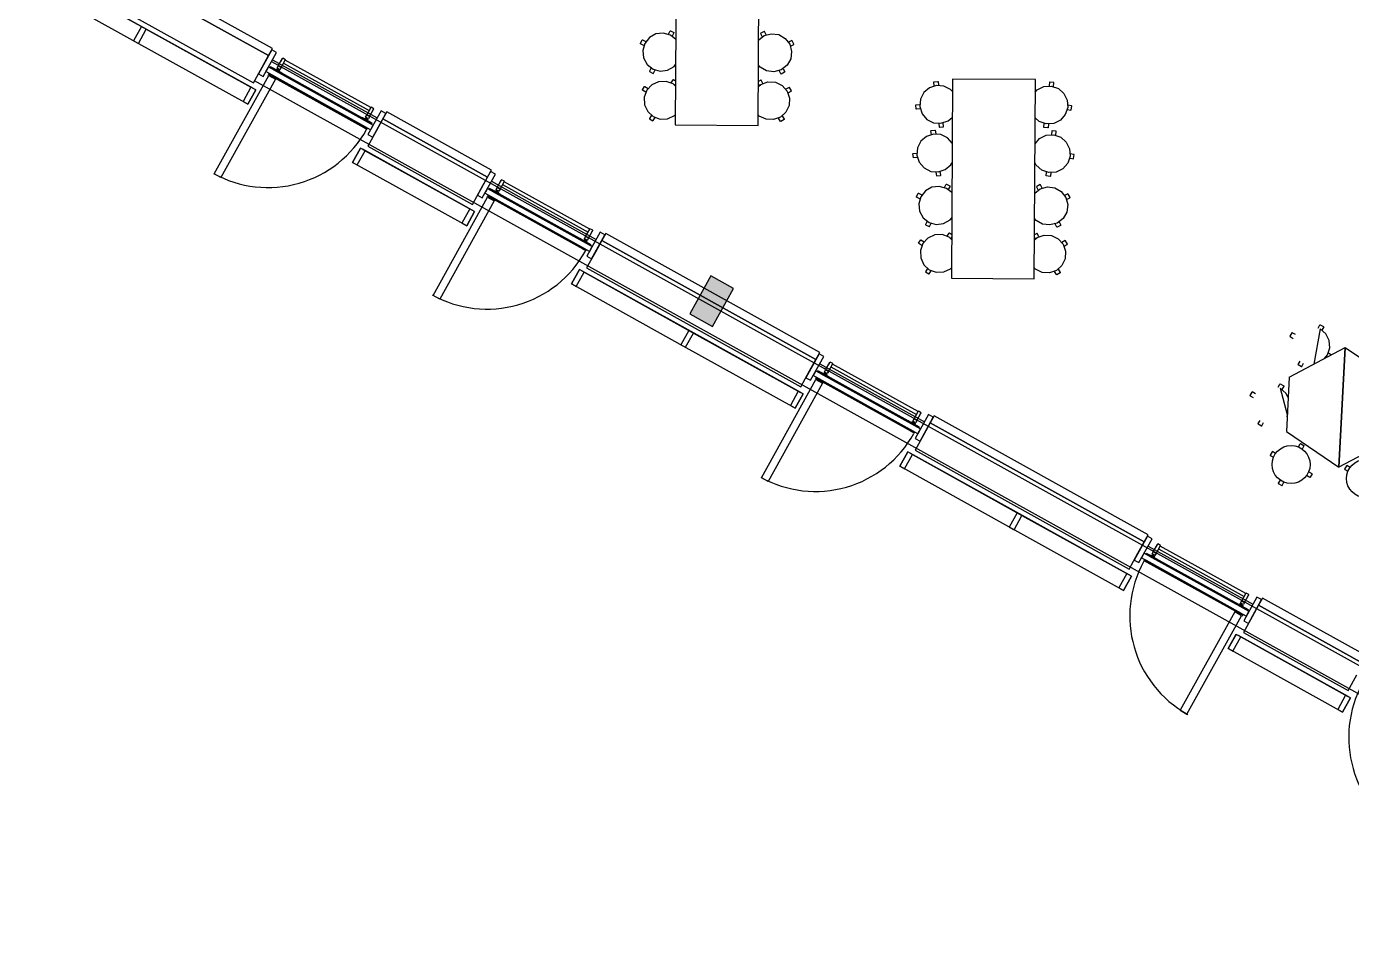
# Model space of a CAD drawing. Header units: metres. Extents: x 2.3 to 42.8, y 0.9 to 31.9.
# Drawn here: x 13.316 to 18.108, y 1.434 to 4.718 of the extents above; entities that cross this region are included whole.
import ezdxf

# ---------------------------------------------------------------- set-up
doc = ezdxf.new("R2010")
doc.units = ezdxf.units.M
for name, color, linetype in [('ARREDI', 9, 'Continuous'), ('PARETI_STRUTTURE', 7, 'Continuous'), ('PILASTRI_SETTI', 8, 'Continuous'), ('PORTE_SCALE', 2, 'Continuous')]:
    doc.layers.add(name, color=color, linetype=linetype)

msp = doc.modelspace()

# ---------------------------------------------------------------- linework, layer by layer
at = {"layer": 'ARREDI'}
for points in [[(15.9625, 4.3599), (15.9663, 5.0805), (15.6663, 5.0821), (15.6625, 4.3615)], [(13.7408, 4.7133), (13.3449, 4.9331), (13.3448, 4.9327), (13.7406, 4.7129)], [(14.1367, 4.4935), (13.7408, 4.7133), (13.7406, 4.7129), (14.1365, 4.4931)], [(14.2087, 4.5634), (14.211, 4.5621), (14.2116, 4.5631), (14.2093, 4.5644)], [(16.9608, 3.8057), (16.9646, 4.5262), (16.6646, 4.5278), (16.6607, 3.8073)], [(14.5538, 4.3717), (14.5544, 4.3728), (14.5521, 4.3741), (14.5515, 4.373)], [(14.9284, 4.0538), (14.5326, 4.2737), (14.5324, 4.2733), (14.9282, 4.0535)], [(15.0005, 4.1238), (15.0028, 4.1225), (15.0033, 4.1235), (15.001, 4.1248)], [(15.3456, 3.9321), (15.3461, 3.9332), (15.3438, 3.9344), (15.3433, 3.9334)], [(15.7202, 3.6142), (15.3243, 3.834), (15.3241, 3.8337), (15.72, 3.6139)], [(16.116, 3.3944), (15.7202, 3.6142), (15.72, 3.6139), (16.1158, 3.3941)], [(16.1881, 3.4643), (16.1904, 3.4631), (16.1909, 3.4641), (16.1886, 3.4654)], [(16.5332, 3.2727), (16.5337, 3.2738), (16.5314, 3.275), (16.5309, 3.274)], [(16.9078, 2.9548), (16.5119, 3.1746), (16.5117, 3.1743), (16.9076, 2.9545)], [(17.3036, 2.735), (16.9078, 2.9548), (16.9076, 2.9545), (17.3035, 2.7347)], [(18.0954, 2.2954), (17.6995, 2.5152), (17.6993, 2.5149), (18.0952, 2.2951)]]:
    msp.add_lwpolyline(points, close=True, dxfattribs=at)
for points in [[(13.345, 4.9331), (13.7408, 4.7133)], [(13.7408, 4.7133), (14.1367, 4.4935)], [(15.6375, 4.6896), (15.6436, 4.7016)], [(15.6436, 4.7016), (15.6446, 4.7019)], [(15.6446, 4.7019), (15.6573, 4.6954)], [(15.984, 4.7001), (15.9713, 4.6938)], [(15.985, 4.6997), (15.984, 4.7001)], [(15.991, 4.6877), (15.985, 4.6997)], [(15.5365, 4.6564), (15.5429, 4.6691)], [(15.5368, 4.6554), (15.5365, 4.6564)], [(15.5488, 4.6493), (15.5368, 4.6554)], [(15.5429, 4.6691), (15.544, 4.6694)], [(15.544, 4.6694), (15.5559, 4.6633)], [(15.552, 4.6565), (15.5446, 4.6306), (15.5477, 4.6039), (15.5608, 4.5804), (15.5819, 4.5637), (15.6078, 4.5564), (15.6345, 4.5595), (15.658, 4.5726), (15.6636, 4.5798)], [(15.6641, 4.6711), (15.6447, 4.6864), (15.6188, 4.6938), (15.5921, 4.6907), (15.5687, 4.6776), (15.552, 4.6565)], [(15.6576, 4.6944), (15.6515, 4.6825)], [(15.6573, 4.6954), (15.6576, 4.6944)], [(16.0761, 4.6537), (16.0832, 4.6277), (16.0798, 4.6011), (16.0665, 4.5777), (16.0452, 4.5613), (16.0193, 4.5542), (15.9926, 4.5576), (15.9693, 4.5709), (15.9637, 4.5782)], [(15.9641, 4.6695), (15.9837, 4.6846), (16.0097, 4.6917), (16.0363, 4.6883), (16.0597, 4.6749), (16.0761, 4.6537)], [(15.9713, 4.6938), (15.9709, 4.6927)], [(15.9709, 4.6927), (15.9769, 4.6807)], [(16.0842, 4.6665), (16.0722, 4.6605)], [(16.0793, 4.6464), (16.0913, 4.6524)], [(16.0853, 4.6662), (16.0842, 4.6665)], [(16.0916, 4.6535), (16.0853, 4.6662)], [(16.0913, 4.6524), (16.0916, 4.6535)], [(14.2268, 4.5752), (14.2415, 4.6016), (14.2421, 4.6026), (14.2424, 4.6032), (14.2425, 4.6034)], [(14.2421, 4.6026), (14.2415, 4.6016), (14.2408, 4.6003), (14.24, 4.5989), (14.2391, 4.5973), (14.2382, 4.5957), (14.2374, 4.5942), (14.2367, 4.5929)], [(14.2372, 4.5694), (14.2518, 4.5959), (14.2524, 4.5969), (14.2527, 4.5975), (14.2528, 4.5977), (14.2425, 4.6034)], [(14.1885, 4.5665), (14.1839, 4.5582)], [(14.2046, 4.5643), (14.2058, 4.5664), (14.212, 4.5629), (14.2126, 4.5641), (14.1983, 4.572), (14.1965, 4.5688)], [(14.2317, 4.5492), (14.2335, 4.5525), (14.2154, 4.5625), (14.2142, 4.5603), (14.21, 4.5626), (14.2094, 4.5616)], [(14.2291, 4.5549), (14.2188, 4.5607), (14.2207, 4.5641)], [(14.2207, 4.5641), (14.231, 4.5584)], [(14.2328, 4.5615), (14.2224, 4.5672), (14.2268, 4.5752)], [(14.2268, 4.5752), (14.2372, 4.5694), (14.2328, 4.5615)], [(14.231, 4.5584), (14.2291, 4.5549)], [(14.2335, 4.5525), (14.2317, 4.5492)], [(14.2377, 4.5459), (14.2395, 4.5492), (14.2335, 4.5525)], [(14.2461, 4.5856), (14.5555, 4.4138)], [(14.5612, 4.4242), (14.2519, 4.5959)], [(15.5751, 4.5678), (15.569, 4.5558)], [(15.569, 4.5558), (15.5693, 4.5548)], [(15.5693, 4.5548), (15.582, 4.5483)], [(15.583, 4.5486), (15.5891, 4.5606)], [(16.044, 4.5462), (16.038, 4.5582)], [(16.0521, 4.5652), (16.0581, 4.5532)], [(16.058, 4.5532), (16.0577, 4.5521)], [(14.1995, 4.5437), (14.193, 4.5474), (14.1913, 4.5444)], [(14.1913, 4.5444), (14.2028, 4.538), (14.2037, 4.5394), (14.227, 4.5264), (14.2282, 4.5286)], [(14.1931, 4.5473), (14.1956, 4.5459)], [(15.6632, 4.5019), (15.6543, 4.51), (15.6291, 4.5193), (15.6022, 4.5182), (15.5778, 4.5069), (15.5596, 4.4871)], [(15.5819, 4.5483), (15.583, 4.5486)], [(15.6473, 4.5138), (15.6543, 4.5252)], [(15.6543, 4.5252), (15.6554, 4.5255)], [(15.6554, 4.5255), (15.6633, 4.5207)], [(15.6633, 4.5096), (15.6608, 4.5056)], [(15.9632, 4.5003), (15.9722, 4.5084), (15.9976, 4.5173), (16.0244, 4.5159), (16.0487, 4.5043), (16.0667, 4.4843)], [(15.9713, 4.5238), (15.9633, 4.5191)], [(15.9633, 4.508), (15.9657, 4.504)], [(15.9724, 4.5235), (15.9713, 4.5238)], [(15.9792, 4.512), (15.9724, 4.5235)], [(16.045, 4.5458), (16.044, 4.5462)], [(16.0577, 4.5521), (16.045, 4.5458)], [(16.6644, 4.4824), (16.6575, 4.4903), (16.6335, 4.5025), (16.6067, 4.5045), (16.5812, 4.4961), (16.5608, 4.4786), (16.5486, 4.4546), (16.5466, 4.4278)], [(16.5973, 4.5164), (16.598, 4.5173)], [(16.599, 4.5031), (16.5973, 4.5164)], [(16.598, 4.5173), (16.6121, 4.519)], [(16.6121, 4.519), (16.613, 4.5183)], [(16.613, 4.5183), (16.6146, 4.505)], [(17.0161, 4.5162), (17.0144, 4.5029)], [(17.017, 4.5168), (17.0161, 4.5162)], [(17.0311, 4.515), (17.017, 4.5168)], [(17.03, 4.5008), (17.0317, 4.5141)], [(17.0317, 4.5141), (17.0311, 4.515)], [(15.5442, 4.4882), (15.5516, 4.5003)], [(15.5444, 4.4871), (15.5442, 4.4882)], [(15.5559, 4.4801), (15.5444, 4.4871)], [(15.5596, 4.4871), (15.5504, 4.4618), (15.5515, 4.4349), (15.5628, 4.4106), (15.5826, 4.3924), (15.6079, 4.3831), (15.6347, 4.3843), (15.6591, 4.3956), (15.6627, 4.3994)], [(15.5516, 4.5003), (15.5526, 4.5005)], [(15.5526, 4.5005), (15.5641, 4.4936)], [(16.0667, 4.4843), (16.0756, 4.459), (16.0742, 4.4322), (16.0626, 4.4079), (16.0427, 4.3899), (16.0173, 4.3809), (15.9905, 4.3823), (15.9662, 4.3939), (15.9627, 4.3978)], [(16.0738, 4.4977), (16.0623, 4.4909)], [(16.0703, 4.4774), (16.0818, 4.4842)], [(16.0749, 4.4975), (16.0738, 4.4978)], [(16.0821, 4.4853), (16.0749, 4.4975)], [(16.0819, 4.4842), (16.0821, 4.4853)], [(16.9644, 4.4808), (16.9713, 4.4886), (16.9954, 4.5005), (17.0222, 4.5023), (17.0477, 4.4936), (17.0679, 4.4759), (17.0798, 4.4518), (17.0815, 4.425)], [(14.5568, 4.3919), (14.5465, 4.3976), (14.5612, 4.4241), (14.5617, 4.4251), (14.562, 4.4257), (14.5622, 4.4259)], [(14.5568, 4.3919), (14.5715, 4.4184), (14.572, 4.4194), (14.5724, 4.42), (14.5725, 4.4202), (14.5622, 4.4259)], [(14.5667, 4.4097), (14.5674, 4.411), (14.5682, 4.4124), (14.5691, 4.414), (14.57, 4.4156), (14.5708, 4.4171), (14.5715, 4.4184), (14.572, 4.4194)], [(16.5321, 4.4332), (16.5328, 4.4341)], [(16.5338, 4.4191), (16.5321, 4.4332)], [(16.5328, 4.4341), (16.5461, 4.4357)], [(16.5347, 4.4184), (16.5338, 4.4191)], [(16.548, 4.4201), (16.5347, 4.4184)], [(16.5466, 4.4278), (16.555, 4.4023), (16.5725, 4.3819), (16.5965, 4.3697), (16.6233, 4.3677), (16.6488, 4.3761), (16.6639, 4.389)], [(17.0815, 4.425), (17.0729, 4.3995), (17.0552, 4.3793), (17.0311, 4.3674), (17.0042, 4.3657), (16.9788, 4.3743), (16.9639, 4.3874)], [(17.0801, 4.4172), (17.0934, 4.4155)], [(17.0954, 4.4311), (17.0821, 4.4328)], [(17.0934, 4.4155), (17.0943, 4.4161)], [(17.0943, 4.4161), (17.0961, 4.4302)], [(17.0961, 4.4302), (17.0954, 4.4311)], [(14.514, 4.37), (14.5128, 4.3678), (14.5362, 4.3548), (14.5354, 4.3534), (14.5469, 4.3469)], [(14.5314, 4.3871), (14.5255, 4.3904), (14.5237, 4.3871)], [(14.5296, 4.3838), (14.5314, 4.3871)], [(14.5519, 4.3714), (14.5525, 4.3725), (14.5484, 4.3748), (14.5496, 4.377), (14.5314, 4.3871), (14.5296, 4.3838)], [(14.5384, 4.3832), (14.5403, 4.3866)], [(14.5488, 4.3774), (14.5384, 4.3832)], [(14.5403, 4.3866), (14.5507, 4.3809), (14.5488, 4.3774)], [(14.5421, 4.3898), (14.5465, 4.3976)], [(14.5524, 4.384), (14.5421, 4.3898)], [(14.5649, 4.3643), (14.5667, 4.3675), (14.5524, 4.3754), (14.5517, 4.3743), (14.5579, 4.3708), (14.5568, 4.3687)], [(14.5568, 4.3919), (14.5524, 4.384)], [(15.5761, 4.3969), (15.5691, 4.3854)], [(15.5691, 4.3854), (15.5694, 4.3843)], [(15.5694, 4.3843), (15.5815, 4.3769)], [(15.5815, 4.3769), (15.5826, 4.3772)], [(15.5826, 4.3772), (15.5896, 4.3887)], [(16.0425, 4.3747), (16.0357, 4.3863)], [(16.0436, 4.3745), (16.0425, 4.3748)], [(16.0558, 4.3817), (16.0436, 4.3745)], [(16.0492, 4.3943), (16.0561, 4.3828)], [(16.0561, 4.3828), (16.0558, 4.3817)], [(16.6154, 4.3672), (16.617, 4.3539)], [(16.6326, 4.3558), (16.631, 4.3691)], [(16.9947, 4.3538), (16.9965, 4.3671)], [(17.0121, 4.3651), (17.0104, 4.3518)], [(14.5469, 4.3469), (14.5486, 4.3499), (14.542, 4.3536)], [(14.5459, 4.3514), (14.5485, 4.35)], [(14.5626, 4.348), (14.5672, 4.3563)], [(16.6634, 4.2955), (16.6471, 4.3145), (16.6231, 4.3267), (16.5963, 4.3287), (16.5707, 4.3204), (16.5503, 4.3028), (16.5382, 4.2789), (16.5361, 4.252)], [(16.5869, 4.3406), (16.5876, 4.3415)], [(16.5885, 4.3273), (16.5869, 4.3406)], [(16.5876, 4.3415), (16.6016, 4.3432)], [(16.6016, 4.3432), (16.6025, 4.3425)], [(16.6025, 4.3425), (16.6041, 4.3292)], [(16.617, 4.3539), (16.6179, 4.3532)], [(16.6179, 4.3532), (16.6319, 4.3549)], [(16.6319, 4.3549), (16.6326, 4.3558)], [(16.9634, 4.2939), (16.9799, 4.3128), (17.004, 4.3247), (17.0308, 4.3264), (17.0563, 4.3178), (17.0765, 4.3), (17.0884, 4.2759), (17.0901, 4.2491)], [(16.9954, 4.3529), (16.9947, 4.3538)], [(17.0095, 4.3511), (16.9954, 4.3529)], [(17.0104, 4.3518), (17.0095, 4.3511)], [(17.0247, 4.3403), (17.023, 4.327)], [(17.0256, 4.341), (17.0247, 4.3403)], [(17.0397, 4.3391), (17.0256, 4.341)], [(17.0386, 4.3249), (17.0403, 4.3382)], [(17.0403, 4.3382), (17.0397, 4.3391)], [(14.5326, 4.2736), (14.9284, 4.0538)], [(16.5216, 4.2574), (16.5223, 4.2583)], [(16.5233, 4.2434), (16.5216, 4.2574)], [(16.5223, 4.2583), (16.5356, 4.2599)], [(16.5242, 4.2427), (16.5233, 4.2434)], [(16.5375, 4.2443), (16.5242, 4.2427)], [(16.5361, 4.252), (16.5445, 4.2265), (16.562, 4.2061), (16.586, 4.1939), (16.6128, 4.1919), (16.6383, 4.2003), (16.6588, 4.2178), (16.663, 4.2262)], [(17.0901, 4.2491), (17.0815, 4.2236), (17.0638, 4.2034), (17.0397, 4.1915), (17.0128, 4.1898), (16.9874, 4.1984), (16.9672, 4.2161), (16.963, 4.2246)], [(17.0887, 4.2413), (17.102, 4.2396)], [(17.104, 4.2552), (17.0907, 4.257)], [(17.102, 4.2396), (17.1029, 4.2403)], [(17.1029, 4.2403), (17.1047, 4.2543)], [(17.1047, 4.2543), (17.104, 4.2552)], [(16.6049, 4.1914), (16.6065, 4.1781)], [(16.6065, 4.1781), (16.6074, 4.1774)], [(16.6074, 4.1774), (16.6215, 4.1791)], [(16.6222, 4.18), (16.6206, 4.1933)], [(16.6215, 4.1791), (16.6222, 4.18)], [(17.0033, 4.178), (17.0051, 4.1912)], [(17.004, 4.1771), (17.0033, 4.178)], [(17.0181, 4.1752), (17.004, 4.1771)], [(17.019, 4.1759), (17.0181, 4.1752)], [(17.0207, 4.1892), (17.019, 4.1759)], [(14.9803, 4.1269), (14.9756, 4.1186)], [(14.9964, 4.1247), (14.9975, 4.1268), (15.0037, 4.1233), (15.0044, 4.1245), (14.9901, 4.1324), (14.9883, 4.1292)], [(15.0235, 4.1096), (15.0253, 4.1129), (15.0071, 4.1229), (15.0059, 4.1207), (15.0018, 4.123), (15.0012, 4.122)], [(15.0208, 4.1153), (15.0105, 4.1211), (15.0124, 4.1245)], [(15.0124, 4.1245), (15.0228, 4.1188)], [(15.0245, 4.1219), (15.0142, 4.1276), (15.0186, 4.1356)], [(15.0186, 4.1356), (15.0332, 4.162), (15.0338, 4.163), (15.0341, 4.1636), (15.0342, 4.1638)], [(15.0186, 4.1356), (15.0289, 4.1298), (15.0245, 4.1219)], [(15.0338, 4.163), (15.0333, 4.162), (15.0325, 4.1607), (15.0317, 4.1592), (15.0308, 4.1577), (15.03, 4.1561), (15.0291, 4.1546), (15.0284, 4.1533)], [(15.0289, 4.1298), (15.0436, 4.1563), (15.0441, 4.1573), (15.0445, 4.1579), (15.0446, 4.1581), (15.0342, 4.1638)], [(15.0379, 4.146), (15.3472, 3.9742)], [(15.3529, 3.9846), (15.0436, 4.1563)], [(16.6624, 4.1168), (16.643, 4.1321), (16.6171, 4.1395), (16.5904, 4.1364), (16.5669, 4.1233), (16.5502, 4.1022)], [(16.6358, 4.1353), (16.6419, 4.1473)], [(16.6419, 4.1473), (16.6429, 4.1476)], [(16.6429, 4.1476), (16.6555, 4.1412)], [(16.6559, 4.1401), (16.6498, 4.1282)], [(16.6555, 4.1412), (16.6559, 4.1401)], [(16.9624, 4.1152), (16.982, 4.1303), (17.008, 4.1374), (17.0346, 4.134), (17.058, 4.1207), (17.0744, 4.0994)], [(16.9695, 4.1395), (16.9692, 4.1384)], [(16.9692, 4.1384), (16.9752, 4.1264)], [(16.9822, 4.1458), (16.9696, 4.1395)], [(16.9833, 4.1454), (16.9822, 4.1458)], [(16.9893, 4.1334), (16.9833, 4.1454)], [(14.9913, 4.1041), (14.9847, 4.1078), (14.9831, 4.1048)], [(14.9831, 4.1048), (14.9946, 4.0984), (14.9954, 4.0998), (15.0188, 4.0868), (15.02, 4.089)], [(14.9848, 4.1077), (14.9874, 4.1063)], [(15.0228, 4.1188), (15.0208, 4.1153)], [(15.0253, 4.1129), (15.0235, 4.1096)], [(15.0294, 4.1063), (15.0312, 4.1096), (15.0253, 4.1129)], [(16.5348, 4.1022), (16.5412, 4.1148)], [(16.5351, 4.1011), (16.5348, 4.1022)], [(16.5471, 4.095), (16.5351, 4.1011)], [(16.5412, 4.1148), (16.5423, 4.1151)], [(16.5423, 4.1151), (16.5542, 4.109)], [(16.5502, 4.1022), (16.5429, 4.0763), (16.546, 4.0496), (16.5591, 4.0262), (16.5802, 4.0095), (16.6061, 4.0021), (16.6328, 4.0052), (16.6562, 4.0183), (16.6619, 4.0255)], [(17.0744, 4.0994), (17.0815, 4.0735), (17.0781, 4.0468), (17.0648, 4.0235), (17.0435, 4.007), (17.0175, 3.9999), (16.9909, 4.0033), (16.9675, 4.0167), (16.9619, 4.0239)], [(17.0825, 4.1122), (17.0705, 4.1062)], [(17.0775, 4.0922), (17.0895, 4.0981)], [(17.0836, 4.1119), (17.0825, 4.1122)], [(17.0899, 4.0992), (17.0836, 4.1119)], [(17.0895, 4.0981), (17.0899, 4.0992)], [(15.3485, 3.9523), (15.3382, 3.958), (15.3529, 3.9845), (15.3534, 3.9855), (15.3538, 3.9861), (15.3539, 3.9863)], [(15.3485, 3.9523), (15.3632, 3.9788), (15.3638, 3.9798), (15.3641, 3.9804), (15.3642, 3.9806), (15.3539, 3.9863)], [(15.3608, 3.9744), (15.3617, 3.976), (15.3625, 3.9775), (15.3632, 3.9788), (15.3638, 3.9797)], [(16.5734, 4.0135), (16.5673, 4.0015)], [(16.5673, 4.0015), (16.5676, 4.0005)], [(16.5676, 4.0005), (16.5802, 3.994)], [(16.5802, 3.994), (16.5813, 3.9944)], [(16.5813, 3.9943), (16.5874, 4.0063)], [(17.0422, 3.9919), (17.0362, 4.0039)], [(17.0433, 3.9915), (17.0422, 3.9919)], [(17.056, 3.9979), (17.0433, 3.9915)], [(17.0503, 4.0109), (17.0563, 3.9989)], [(17.0563, 3.9989), (17.056, 3.9979)], [(15.3058, 3.9304), (15.3045, 3.9282), (15.3279, 3.9152), (15.3271, 3.9137), (15.3386, 3.9073)], [(15.3232, 3.9474), (15.3172, 3.9508), (15.3154, 3.9475)], [(15.3214, 3.9442), (15.3232, 3.9474)], [(15.3437, 3.9318), (15.3443, 3.9329), (15.3401, 3.9352), (15.3413, 3.9374), (15.3232, 3.9474), (15.3214, 3.9442)], [(15.3302, 3.9436), (15.3321, 3.947)], [(15.3405, 3.9378), (15.3302, 3.9436)], [(15.3321, 3.947), (15.3424, 3.9413), (15.3405, 3.9378)], [(15.3338, 3.9501), (15.3382, 3.958)], [(15.3441, 3.9444), (15.3338, 3.9501)], [(15.3566, 3.9246), (15.3584, 3.9279), (15.3441, 3.9358), (15.3435, 3.9347), (15.3497, 3.9312), (15.3485, 3.9291)], [(15.3485, 3.9523), (15.3442, 3.9444)], [(15.3584, 3.9701), (15.3591, 3.9714), (15.3599, 3.9728), (15.3605, 3.9739)], [(16.5425, 3.9339), (16.5498, 3.946)], [(16.5427, 3.9328), (16.5425, 3.9339)], [(16.5542, 3.9258), (16.5427, 3.9328)], [(16.5579, 3.9328), (16.5487, 3.9075), (16.5498, 3.8807), (16.5611, 3.8563), (16.5809, 3.8381), (16.6062, 3.8288), (16.633, 3.83), (16.6574, 3.8413), (16.661, 3.8452)], [(16.5498, 3.946), (16.5509, 3.9462)], [(16.5509, 3.9462), (16.5624, 3.9393)], [(16.6615, 3.9476), (16.6526, 3.9558), (16.6273, 3.965), (16.6005, 3.9639), (16.5761, 3.9526), (16.5579, 3.9328)], [(16.6456, 3.9595), (16.6526, 3.9709)], [(16.6526, 3.9709), (16.6537, 3.9712)], [(16.6537, 3.9712), (16.6616, 3.9664)], [(16.6615, 3.9553), (16.6591, 3.9513)], [(17.065, 3.9301), (17.0739, 3.9047), (17.0725, 3.8779), (17.0609, 3.8536), (17.041, 3.8356), (17.0156, 3.8266), (16.9888, 3.8281), (16.9645, 3.8396), (16.961, 3.8435)], [(16.9615, 3.946), (16.9705, 3.9541), (16.9959, 3.963), (17.0227, 3.9616), (17.047, 3.95), (17.065, 3.9301)], [(16.9696, 3.9695), (16.9616, 3.9648)], [(16.9616, 3.9537), (16.964, 3.9497)], [(16.9707, 3.9692), (16.9696, 3.9695)], [(16.9775, 3.9577), (16.9707, 3.9692)], [(17.0721, 3.9435), (17.0606, 3.9366)], [(17.0686, 3.9231), (17.0801, 3.9299)], [(17.0732, 3.9432), (17.0721, 3.9435)], [(17.0804, 3.931), (17.0732, 3.9432)], [(17.0801, 3.9299), (17.0804, 3.931)], [(15.3386, 3.9073), (15.3403, 3.9103), (15.3338, 3.914)], [(15.3376, 3.9118), (15.3402, 3.9104)], [(15.3543, 3.9084), (15.3589, 3.9167)], [(15.3243, 3.834), (15.7202, 3.6142)], [(16.5744, 3.8426), (16.5674, 3.8311)], [(16.5809, 3.8229), (16.5878, 3.8344)], [(17.0475, 3.84), (17.0544, 3.8285)], [(16.5674, 3.8311), (16.5677, 3.83)], [(16.5677, 3.83), (16.5798, 3.8227)], [(16.5798, 3.8227), (16.5809, 3.8229)], [(17.0408, 3.8205), (17.034, 3.832)], [(17.0419, 3.8202), (17.0408, 3.8205)], [(17.0541, 3.8274), (17.0419, 3.8202)], [(17.0544, 3.8285), (17.0541, 3.8274)], [(15.7202, 3.6142), (16.116, 3.3944)], [(17.8921, 3.6099), (17.8852, 3.5976)], [(17.8852, 3.5976), (17.8855, 3.5965)], [(17.8855, 3.5965), (17.8972, 3.59)], [(17.8931, 3.6102), (17.8921, 3.6099)], [(17.9048, 3.6037), (17.8931, 3.6103)], [(18.0099, 3.5169), (18.0211, 3.5302), (18.0293, 3.5558), (18.0271, 3.5826), (18.0148, 3.6065), (17.9943, 3.6239), (17.9717, 3.4967)], [(17.9872, 3.6273), (17.9937, 3.639)], [(17.9937, 3.639), (17.9948, 3.6393)], [(17.9948, 3.6393), (18.0072, 3.6325)], [(18.0075, 3.6314), (18.001, 3.6197)], [(18.0072, 3.6324), (18.0075, 3.6314)], [(17.8827, 3.4495), (18.0855, 3.557), (18.0625, 3.1245), (18.0855, 3.557), (18.2758, 3.4286)], [(16.2062, 3.4761), (16.2209, 3.5026), (16.2214, 3.5036), (16.2217, 3.5042), (16.2219, 3.5044)], [(16.2214, 3.5036), (16.2209, 3.5026), (16.2202, 3.5013), (16.2193, 3.4998), (16.2184, 3.4983), (16.2176, 3.4967), (16.2167, 3.4952), (16.216, 3.4939)], [(16.2165, 3.4704), (16.2312, 3.4969), (16.2317, 3.4978), (16.2321, 3.4985), (16.2322, 3.4987), (16.2219, 3.5044)], [(17.9208, 3.5076), (17.9142, 3.4959)], [(17.928, 3.4882), (17.9345, 3.5)], [(18.0195, 3.522), (18.0169, 3.5235)], [(18.0245, 3.5373), (18.0361, 3.5308)], [(16.1679, 3.4675), (16.1635, 3.4596)], [(16.184, 3.4653), (16.1851, 3.4673), (16.1913, 3.4639), (16.192, 3.4651), (16.1777, 3.473), (16.1759, 3.4697)], [(16.2111, 3.4502), (16.2129, 3.4534), (16.1947, 3.4635), (16.1935, 3.4613), (16.1894, 3.4636), (16.1888, 3.4626)], [(16.2085, 3.4559), (16.1981, 3.4616), (16.2, 3.4651)], [(16.2, 3.4651), (16.2104, 3.4593)], [(16.2121, 3.4625), (16.2018, 3.4682), (16.2062, 3.4761)], [(16.2062, 3.4761), (16.2165, 3.4704), (16.2121, 3.4625)], [(16.2104, 3.4593), (16.2084, 3.4559)], [(16.2129, 3.4534), (16.2111, 3.4502)], [(16.217, 3.4469), (16.2188, 3.4501), (16.2129, 3.4534)], [(16.2255, 3.4866), (16.5348, 3.3148)], [(16.5405, 3.3252), (16.2312, 3.4969)], [(17.9142, 3.4959), (17.9146, 3.4948)], [(17.9146, 3.4948), (17.9269, 3.4879)], [(17.9269, 3.4879), (17.928, 3.4882)], [(16.1789, 3.4447), (16.1723, 3.4484), (16.1707, 3.4454)], [(16.1707, 3.4454), (16.1822, 3.439), (16.183, 3.4404), (16.2064, 3.4274), (16.2076, 3.4296)], [(16.1724, 3.4483), (16.175, 3.4469)], [(17.8426, 3.413), (17.8491, 3.4247)], [(17.8491, 3.4247), (17.8502, 3.425)], [(17.8787, 3.3757), (17.8702, 3.3922), (17.8497, 3.4096), (17.8755, 3.3147)], [(17.8502, 3.425), (17.8626, 3.4182)], [(17.8629, 3.4171), (17.8564, 3.4054)], [(17.8626, 3.4182), (17.8629, 3.4171)], [(17.8826, 3.4495), (17.8722, 3.2529)], [(17.7475, 3.3957), (17.7406, 3.3833)], [(17.7406, 3.3833), (17.7409, 3.3822)], [(17.7409, 3.3822), (17.7526, 3.3757)], [(17.7485, 3.396), (17.7475, 3.3957)], [(17.7603, 3.3895), (17.7485, 3.396)], [(16.5361, 3.2929), (16.5258, 3.2986), (16.5405, 3.3251), (16.541, 3.3261), (16.5414, 3.3267), (16.5415, 3.3269)], [(16.5361, 3.2929), (16.5508, 3.3194), (16.5514, 3.3203), (16.5517, 3.321), (16.5518, 3.3212), (16.5415, 3.3269)], [(16.546, 3.3107), (16.5467, 3.3119), (16.5475, 3.3134), (16.5484, 3.315), (16.5493, 3.3166), (16.5501, 3.3181), (16.5508, 3.3194), (16.5514, 3.3203)], [(17.8751, 3.3077), (17.8723, 3.3092)], [(16.4934, 3.2709), (16.4921, 3.2687), (16.5155, 3.2558), (16.5147, 3.2543), (16.5263, 3.2479)], [(16.5108, 3.288), (16.5048, 3.2913), (16.503, 3.2881)], [(16.509, 3.2848), (16.5108, 3.288)], [(16.5313, 3.2724), (16.5319, 3.2734), (16.5277, 3.2757), (16.5289, 3.2779), (16.5108, 3.288), (16.509, 3.2848)], [(16.5178, 3.2842), (16.5197, 3.2876)], [(16.5281, 3.2784), (16.5178, 3.2842)], [(16.5197, 3.2876), (16.53, 3.2819), (16.5281, 3.2784)], [(16.5214, 3.2907), (16.5258, 3.2986)], [(16.5318, 3.285), (16.5214, 3.2907)], [(16.5442, 3.2652), (16.546, 3.2685), (16.5317, 3.2764), (16.5311, 3.2752), (16.5373, 3.2718), (16.5361, 3.2697)], [(16.5361, 3.2929), (16.5318, 3.285)], [(17.7762, 3.2933), (17.7697, 3.2816)], [(17.7697, 3.2816), (17.77, 3.2805)], [(17.77, 3.2805), (17.7823, 3.2737)], [(17.7824, 3.2736), (17.7834, 3.2739)], [(17.7834, 3.274), (17.7899, 3.2857)], [(16.5263, 3.2479), (16.5279, 3.2509), (16.5214, 3.2546)], [(16.5253, 3.2524), (16.5278, 3.251)], [(16.5419, 3.2489), (16.5465, 3.2573)], [(17.8722, 3.2529), (18.0625, 3.1245)], [(18.2654, 3.232), (18.0626, 3.1245)], [(16.5119, 3.1746), (16.9078, 2.9548)], [(17.8206, 3.18), (17.8137, 3.1676)], [(17.8137, 3.1676), (17.814, 3.1666)], [(17.814, 3.1666), (17.8257, 3.16)], [(17.8217, 3.1803), (17.8206, 3.18)], [(17.8334, 3.1738), (17.8217, 3.1803)], [(17.9158, 3.1974), (17.9223, 3.2091)], [(17.9223, 3.2091), (17.9233, 3.2094)], [(17.9233, 3.2094), (17.9357, 3.2025)], [(17.936, 3.2014), (17.9295, 3.1897)], [(17.9357, 3.2025), (17.936, 3.2014)], [(18.0898, 3.1294), (18.0829, 3.117)], [(18.0829, 3.117), (18.0832, 3.116)], [(18.0832, 3.116), (18.0949, 3.1095)], [(18.0908, 3.1297), (18.0898, 3.1294)], [(18.1025, 3.1232), (18.0908, 3.1297)], [(17.8493, 3.0777), (17.8428, 3.066)], [(17.8566, 3.0583), (17.8631, 3.07)], [(17.9572, 3.0871), (17.9454, 3.0936)], [(17.9531, 3.1074), (17.9648, 3.1008)], [(17.9582, 3.0874), (17.9572, 3.0871)], [(17.9651, 3.0998), (17.9582, 3.0874)], [(17.9648, 3.1008), (17.9651, 3.0998)], [(17.8428, 3.0659), (17.8431, 3.0649)], [(17.8431, 3.0649), (17.8555, 3.058)], [(17.8555, 3.058), (17.8566, 3.0583)], [(16.9078, 2.9548), (17.3037, 2.735)], [(17.4015, 2.8124), (17.3912, 2.8181), (17.4059, 2.8446), (17.4065, 2.8456), (17.4068, 2.8462), (17.4069, 2.8464)], [(17.4065, 2.8456), (17.4059, 2.8446), (17.4052, 2.8433), (17.4044, 2.8418), (17.4035, 2.8402), (17.4026, 2.8386), (17.4018, 2.8372), (17.4011, 2.8359)], [(17.4015, 2.8124), (17.4162, 2.8388), (17.4168, 2.8398), (17.4171, 2.8404), (17.4172, 2.8407), (17.4069, 2.8464)], [(17.4105, 2.8286), (17.7199, 2.6568)], [(17.7256, 2.6672), (17.4163, 2.8389)], [(17.3509, 2.7998), (17.3555, 2.8081)], [(17.3583, 2.786), (17.3599, 2.7889)], [(17.3698, 2.7796), (17.3583, 2.786)], [(17.3599, 2.7889), (17.3665, 2.7853)], [(17.3626, 2.7875), (17.36, 2.7889)], [(17.3635, 2.8103), (17.3653, 2.8136)], [(17.3653, 2.8136), (17.3796, 2.8057)], [(17.3706, 2.781), (17.3698, 2.7796)], [(17.394, 2.768), (17.3706, 2.781)], [(17.3727, 2.8079), (17.3716, 2.8058)], [(17.3789, 2.8045), (17.3727, 2.8079)], [(17.3757, 2.8049), (17.3762, 2.806)], [(17.378, 2.8037), (17.3757, 2.8049)], [(17.3762, 2.806), (17.3785, 2.8047)], [(17.3764, 2.8032), (17.377, 2.8042)], [(17.377, 2.8042), (17.3811, 2.8019)], [(17.3785, 2.8047), (17.378, 2.8037)], [(17.3796, 2.8057), (17.3789, 2.8045)], [(17.3811, 2.8019), (17.3823, 2.8041)], [(17.3823, 2.8041), (17.4005, 2.794)], [(17.3832, 2.8036), (17.3851, 2.8071)], [(17.3935, 2.7979), (17.3832, 2.8036)], [(17.3851, 2.8071), (17.3954, 2.8014), (17.3935, 2.7979)], [(17.3868, 2.8102), (17.3912, 2.8181)], [(17.3972, 2.8045), (17.3868, 2.8102)], [(17.4015, 2.8124), (17.3972, 2.8045)], [(17.3987, 2.7908), (17.4005, 2.794)], [(17.3987, 2.7908), (17.4005, 2.794), (17.4065, 2.7907)], [(17.4064, 2.7907), (17.4046, 2.7875)], [(17.3952, 2.7702), (17.394, 2.768)], [(17.7168, 2.627), (17.7065, 2.6327), (17.7109, 2.6407)], [(17.7109, 2.6407), (17.7256, 2.6671), (17.7261, 2.6681), (17.7265, 2.6687), (17.7266, 2.6689)], [(17.7109, 2.6407), (17.7212, 2.6349), (17.7168, 2.627)], [(17.7212, 2.6349), (17.7359, 2.6614), (17.7364, 2.6624), (17.7368, 2.663), (17.7369, 2.6632), (17.7266, 2.6689)], [(17.7311, 2.6527), (17.7318, 2.654), (17.7326, 2.6554), (17.7335, 2.657), (17.7344, 2.6586), (17.7352, 2.6601), (17.7359, 2.6614), (17.7365, 2.6624)], [(17.6798, 2.6093), (17.681, 2.6115)], [(17.7031, 2.5964), (17.6798, 2.6093)], [(17.6906, 2.6287), (17.6924, 2.6319)], [(17.6924, 2.6319), (17.6984, 2.6286)], [(17.7166, 2.6185), (17.6984, 2.6286), (17.6966, 2.6254)], [(17.6966, 2.6254), (17.6984, 2.6286)], [(17.7023, 2.5949), (17.7031, 2.5963)], [(17.7139, 2.5885), (17.7023, 2.5949)], [(17.7132, 2.6204), (17.7028, 2.6262), (17.7048, 2.6296)], [(17.7047, 2.6296), (17.7151, 2.6239)], [(17.709, 2.5951), (17.7155, 2.5915)], [(17.7154, 2.5916), (17.7129, 2.593)], [(17.7151, 2.6239), (17.7132, 2.6204)], [(17.7155, 2.5915), (17.7139, 2.5885)], [(17.7166, 2.6185), (17.7153, 2.6163)], [(17.7153, 2.6163), (17.7195, 2.614)], [(17.7185, 2.6146), (17.719, 2.6156)], [(17.7208, 2.6133), (17.7185, 2.6146)], [(17.7187, 2.6158), (17.7193, 2.617)], [(17.7249, 2.6124), (17.7187, 2.6158)], [(17.7195, 2.614), (17.7189, 2.613)], [(17.719, 2.6156), (17.7214, 2.6143)], [(17.7193, 2.617), (17.7336, 2.6091)], [(17.7214, 2.6143), (17.7208, 2.6133)], [(17.7237, 2.6103), (17.7249, 2.6124)], [(17.7341, 2.5979), (17.7295, 2.5895)], [(17.7336, 2.6091), (17.7318, 2.6058)], [(17.6995, 2.5152), (18.0954, 2.2954)]]:
    msp.add_lwpolyline(points, dxfattribs=at)
for centre in [(17.8894, 3.1337), (18.1586, 3.0831)]:
    msp.add_circle(centre, 0.0689, dxfattribs=at)
at = {"layer": 'PARETI_STRUTTURE'}
for points in [[(13.3989, 4.9986), (13.3672, 4.9414), (14.1369, 4.5141), (14.1686, 4.5712)], [(13.5203, 4.9852), (14.1915, 4.6125), (14.2059, 4.6383), (13.5604, 4.9967)], [(14.1915, 4.6125), (13.5203, 4.9852)], [(13.712, 4.6613), (13.3161, 4.8811)], [(13.7492, 4.7081), (14.1279, 4.4979)], [(14.1164, 4.4367), (13.712, 4.6613)], [(14.1686, 4.5712), (14.1915, 4.6125)], [(14.1818, 4.5544), (14.1914, 4.5716)], [(14.5605, 4.3442), (14.1818, 4.5544)], [(14.1893, 4.5678), (14.1839, 4.5582)], [(14.1914, 4.5716), (14.57, 4.3614)], [(14.5649, 4.3643), (14.5667, 4.3675), (14.1983, 4.572), (14.1965, 4.5688)], [(14.2019, 4.5906), (19.7268, 1.5229)], [(14.2057, 4.5975), (14.395, 4.4923)], [(14.2086, 4.5621), (14.5528, 4.3709)], [(13.9945, 4.185), (14.1919, 4.5406)], [(14.216, 4.5273), (14.0185, 4.1717)], [(19.7001, 1.4341), (14.1407, 4.521)], [(14.1889, 4.5431), (14.1903, 4.5423)], [(14.1933, 4.548), (14.1913, 4.5444), (14.5469, 4.3469), (14.5489, 4.3506)], [(14.1919, 4.5406), (14.216, 4.5273)], [(14.5432, 4.3537), (14.199, 4.5449)], [(14.5171, 4.3654), (14.2227, 4.5289)], [(14.5254, 4.3904), (14.2396, 4.5491)], [(14.145, 4.4882), (14.1164, 4.4367)], [(14.395, 4.4923), (14.5844, 4.3872)], [(14.57, 4.3614), (14.5605, 4.3442)], [(14.9833, 4.1729), (14.6046, 4.3832), (14.5817, 4.3419)], [(14.5817, 4.3418), (14.55, 4.2847), (14.9286, 4.0745), (14.9603, 4.1316)], [(14.5626, 4.348), (14.5679, 4.3576)], [(14.4951, 4.2264), (14.5238, 4.2781)], [(14.541, 4.2685), (14.9196, 4.0583)], [(14.9082, 3.9971), (14.4951, 4.2264)], [(14.0186, 4.1717), (13.9945, 4.185)], [(14.9603, 4.1316), (14.9833, 4.1729)], [(14.9735, 4.1148), (14.9831, 4.132)], [(14.981, 4.1282), (14.9756, 4.1186)], [(14.9831, 4.132), (15.3618, 3.9218)], [(15.3566, 3.9246), (15.3584, 3.9279), (14.9901, 4.1324), (14.9883, 4.1292)], [(14.9974, 4.1578), (15.1868, 4.0527)], [(15.0003, 4.1225), (15.3445, 3.9313)], [(14.7862, 3.7454), (14.9836, 4.101)], [(15.0077, 4.0877), (14.8103, 3.7321)], [(15.3522, 3.9046), (14.9735, 4.1148)], [(14.9807, 4.1035), (14.982, 4.1027)], [(14.9851, 4.1084), (14.9831, 4.1048), (15.3386, 3.9073), (15.3407, 3.911)], [(14.9836, 4.101), (15.0077, 4.0877)], [(15.335, 3.9141), (14.9908, 4.1053)], [(15.3089, 3.9257), (15.0144, 4.0892)], [(15.3171, 3.9508), (15.0313, 4.1095)], [(14.9368, 4.0487), (14.9082, 3.9971)], [(15.1868, 4.0527), (15.3761, 3.9476)], [(16.1709, 3.5135), (15.3964, 3.9436), (15.3734, 3.9022)], [(15.3734, 3.9022), (15.3417, 3.8451), (16.1162, 3.415), (16.148, 3.4722)], [(15.3618, 3.9218), (15.3522, 3.9046)], [(15.3543, 3.9084), (15.3596, 3.918)], [(15.2868, 3.7868), (15.3155, 3.8385)], [(15.6913, 3.5623), (15.2868, 3.7868)], [(15.3327, 3.8289), (15.7114, 3.6187)], [(14.8103, 3.7321), (14.7862, 3.7454)], [(15.7286, 3.6091), (16.1072, 3.3989)], [(16.0958, 3.3377), (15.6913, 3.5623)], [(16.148, 3.4722), (16.1709, 3.5135)], [(16.185, 3.4984), (16.3744, 3.3933)], [(16.1611, 3.4554), (16.1707, 3.4726)], [(16.5398, 3.2452), (16.1612, 3.4554)], [(16.1686, 3.4688), (16.1635, 3.4596)], [(16.1707, 3.4726), (16.5494, 3.2624)], [(16.5442, 3.2652), (16.546, 3.2685), (16.1777, 3.473), (16.1759, 3.4697)], [(16.1879, 3.4631), (16.5322, 3.2719)], [(15.9738, 3.086), (16.1712, 3.4416)], [(16.1953, 3.4282), (15.9979, 3.0726)], [(16.1683, 3.444), (16.1696, 3.4433)], [(16.1727, 3.449), (16.1707, 3.4454), (16.5263, 3.2479), (16.5283, 3.2516)], [(16.1712, 3.4416), (16.1953, 3.4282)], [(16.5226, 3.2547), (16.1784, 3.4459)], [(16.4965, 3.2663), (16.202, 3.4298)], [(16.5047, 3.2914), (16.2189, 3.4501)], [(16.1245, 3.3893), (16.0958, 3.3377)], [(16.3744, 3.3933), (16.5637, 3.2882)], [(16.5494, 3.2624), (16.5398, 3.2452)], [(16.5419, 3.2489), (16.5473, 3.2586)], [(17.3585, 2.8541), (16.584, 3.2841), (16.561, 3.2428)], [(16.561, 3.2428), (16.5293, 3.1857), (17.3038, 2.7556), (17.3356, 2.8128)], [(16.4744, 3.1274), (16.5031, 3.1791)], [(16.5203, 3.1695), (16.899, 2.9593)], [(16.8789, 2.9028), (16.4744, 3.1274)], [(15.9979, 3.0726), (15.9738, 3.086)], [(16.9162, 2.9497), (17.2948, 2.7395)], [(17.2834, 2.6783), (16.8789, 2.9028)], [(17.3356, 2.8128), (17.3585, 2.8541)], [(17.3726, 2.839), (17.562, 2.7339)], [(17.3488, 2.796), (17.3583, 2.8132)], [(17.7274, 2.5857), (17.3488, 2.796)], [(17.3509, 2.7998), (17.3562, 2.8094)], [(17.3583, 2.8132), (17.737, 2.603)], [(17.3583, 2.786), (17.3603, 2.7896)], [(17.7139, 2.5885), (17.3583, 2.786)], [(17.3635, 2.8103), (17.3653, 2.8136)], [(17.3653, 2.8136), (17.7336, 2.6091)], [(17.7102, 2.5953), (17.366, 2.7864)], [(17.3755, 2.8036), (17.7198, 2.6125)], [(17.4066, 2.7907), (17.6923, 2.632)], [(17.3896, 2.7704), (17.6841, 2.6069)], [(17.562, 2.7339), (17.7513, 2.6288)], [(17.3121, 2.7299), (17.2834, 2.6783)], [(17.6863, 2.6004), (17.4888, 2.2448)], [(17.7104, 2.587), (17.6863, 2.6004)], [(17.7159, 2.5921), (17.7139, 2.5885)], [(17.737, 2.603), (17.7274, 2.5857)], [(17.7349, 2.5992), (17.7295, 2.5895)], [(17.7336, 2.6091), (17.7318, 2.6058)], [(18.1502, 2.4145), (17.7716, 2.6247), (17.7486, 2.5834)], [(17.5129, 2.2314), (17.7104, 2.587)], [(17.714, 2.5858), (17.7126, 2.5865)], [(17.7486, 2.5834), (17.7169, 2.5263), (18.0956, 2.316), (18.1273, 2.3732)], [(17.662, 2.468), (17.6907, 2.5197)], [(17.6907, 2.5196), (17.6945, 2.5176)], [(17.7079, 2.5101), (18.0866, 2.2998)], [(18.0751, 2.2387), (17.662, 2.468)], [(18.1038, 2.2903), (18.0751, 2.2387)], [(17.4888, 2.2448), (17.5129, 2.2314)]]:
    msp.add_lwpolyline(points, dxfattribs=at)
for points in [[(13.7492, 4.7081), (13.732, 4.7177), (13.7033, 4.6661), (13.7206, 4.6565)], [(14.22, 4.6233), (14.2028, 4.6328), (14.155, 4.5468), (14.1723, 4.5372)], [(14.1451, 4.4883), (14.1279, 4.4979), (14.0992, 4.4462), (14.1164, 4.4367)], [(14.6159, 4.4035), (14.5987, 4.413), (14.5509, 4.327), (14.5681, 4.3174)], [(14.6046, 4.3832), (14.9833, 4.1729), (14.9976, 4.1987), (14.619, 4.409)], [(14.541, 4.2685), (14.5238, 4.2781), (14.4951, 4.2264), (14.5123, 4.2169)], [(15.0118, 4.1837), (14.9946, 4.1932), (14.9468, 4.1072), (14.964, 4.0976)], [(14.9368, 4.0487), (14.9196, 4.0583), (14.891, 4.0066), (14.9082, 3.9971)], [(15.4076, 3.9639), (15.3904, 3.9734), (15.3426, 3.8874), (15.3599, 3.8778)], [(15.3964, 3.9435), (16.1709, 3.5135), (16.1852, 3.5393), (15.4107, 3.9694)], [(15.3327, 3.8289), (15.3155, 3.8385), (15.2868, 3.7868), (15.304, 3.7773)], [(15.7145, 3.6787), (15.7971, 3.6328), (15.8735, 3.7705), (15.7909, 3.8163)], [(15.7286, 3.6091), (15.7114, 3.6187), (15.6827, 3.567), (15.6999, 3.5575)], [(16.1994, 3.5242), (16.1822, 3.5338), (16.1344, 3.4477), (16.1516, 3.4382)], [(16.1245, 3.3893), (16.1072, 3.3989), (16.0786, 3.3472), (16.0958, 3.3377)], [(16.5952, 3.3044), (16.578, 3.314), (16.5302, 3.2279), (16.5475, 3.2184)], [(16.584, 3.2841), (17.3585, 2.8541), (17.3728, 2.8799), (16.5983, 3.31)], [(16.5203, 3.1695), (16.5031, 3.1791), (16.4744, 3.1274), (16.4917, 3.1179)], [(16.9162, 2.9497), (16.899, 2.9593), (16.8703, 2.9076), (16.8875, 2.8981)], [(17.387, 2.8648), (17.3698, 2.8744), (17.322, 2.7883), (17.3392, 2.7788)], [(17.3121, 2.7299), (17.2949, 2.7395), (17.2662, 2.6878), (17.2834, 2.6783)], [(17.7829, 2.645), (17.7656, 2.6546), (17.7179, 2.5685), (17.7351, 2.559)], [(17.7716, 2.6247), (18.1502, 2.4145), (18.1646, 2.4403), (17.7859, 2.6505)], [(17.7079, 2.5101), (17.6907, 2.5196), (17.6621, 2.468), (17.6793, 2.4585)], [(18.1038, 2.2903), (18.0866, 2.2998), (18.0579, 2.2482), (18.0751, 2.2387)]]:
    msp.add_lwpolyline(points, close=True, dxfattribs=at)
at = {"layer": 'PILASTRI_SETTI'}
msp.add_solid([(15.7971, 3.6328), (15.8735, 3.7705), (15.7145, 3.6787), (15.7909, 3.8164)], dxfattribs=at)
at = {"layer": 'PORTE_SCALE'}
for centre, start, end in [((14.1896, 4.5427), 240.9584, 330.9605), ((14.9813, 4.1031), 240.9584, 330.9605), ((16.169, 3.4437), 240.9584, 330.9605), ((17.7133, 2.5862), 150.9604, 240.9585), ((18.5051, 2.1466), 150.9604, 240.9585)]:
    msp.add_arc(centre, 0.4074, start, end, dxfattribs=at)

doc.saveas('drawing.dxf')
